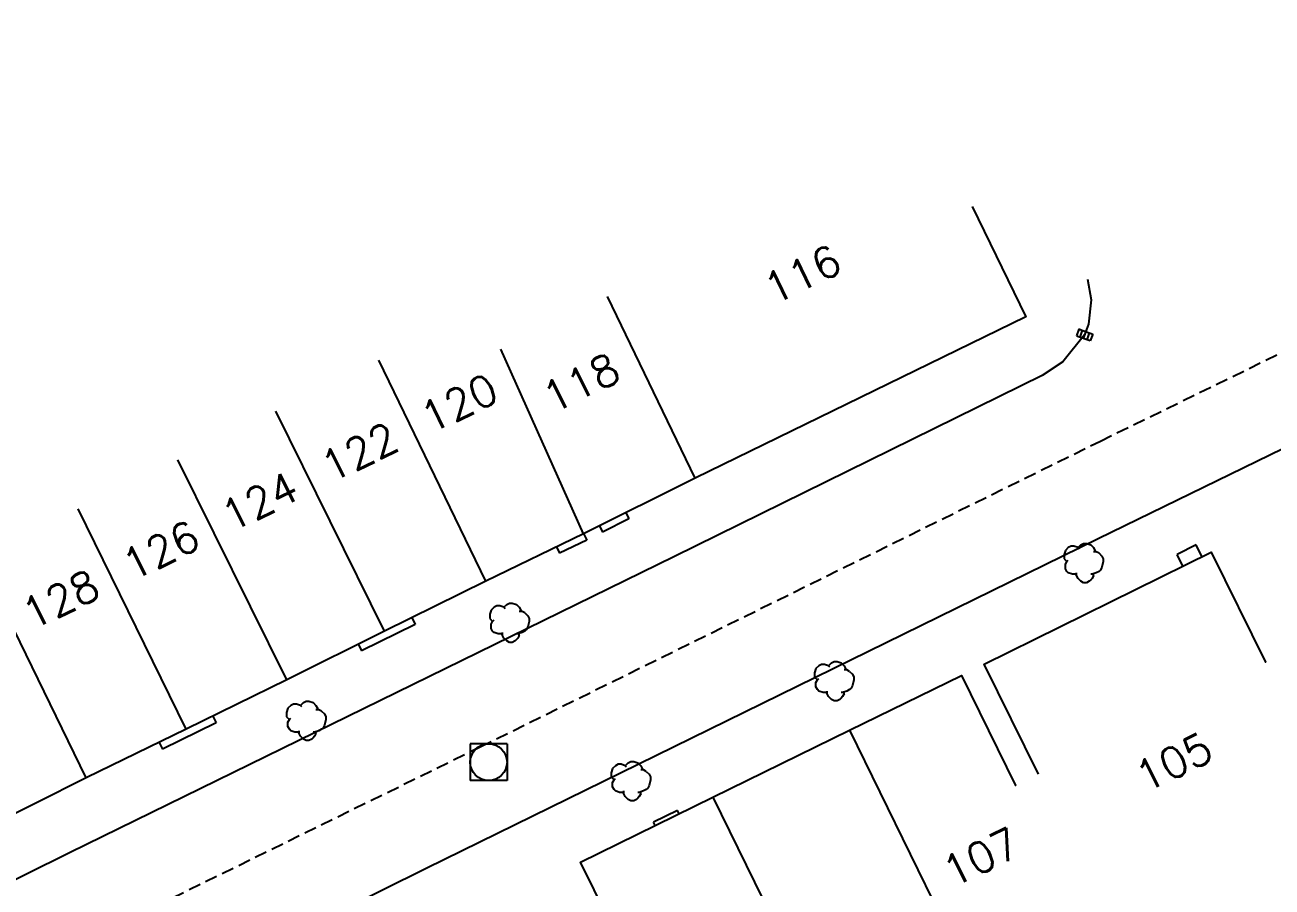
# Model space of a CAD drawing. Header units: millimetres. Extents: x 135999 to 137000, y 128000 to 129000.
# Drawn here: x 136248.3 to 136299.1, y 128806.6 to 128841.7 of the extents above; entities that cross this region are included whole.
import ezdxf
from ezdxf.enums import TextEntityAlignment as Align

# ---------------------------------------------------------------- set-up
doc = ezdxf.new("R2010")
doc.units = ezdxf.units.MM
doc.linetypes.add('DASHED', pattern=[0.75, 0.5, -0.25])
doc.layers.get('0').update_dxf_attribs({"linetype": 'CONTINUOUS'})
for name, color, linetype in [('W0001', 6, 'DASHED'), ('W0008', 7, 'CONTINUOUS'), ('W0100', 7, 'CONTINUOUS'), ('W0105', 7, 'CONTINUOUS'), ('W0300', 7, 'CONTINUOUS'), ('W0400', 7, 'CONTINUOUS'), ('W0420', 7, 'CONTINUOUS'), ('W0991', 7, 'CONTINUOUS'), ('W1102', 7, 'CONTINUOUS')]:
    doc.layers.add(name, color=color, linetype=linetype)
doc.styles.get("Standard").update_dxf_attribs({"font": 'romans.shx', "width": 0.85})

# ---------------------------------------------------------------- blocks, each defined once
blk = doc.blocks.new('T400')
for p, q in [((-0.15, 0.3), (0.15, 0.3)), ((-0.15, -0.25), (-0.15, 0.3)), ((-0.15, 0.15), (0.15, 0.15)), ((-0.15, 0), (0.15, 0)), ((0.15, 0.3), (0.15, -0.25)), ((-0.15, -0.15), (0.15, -0.15)), ((-0.15, -0.25), (-0.15, -0.3)), ((-0.15, -0.3), (0.15, -0.3)), ((0.15, -0.3), (0.15, -0.25))]:
    blk.add_line(p, q)
blk = doc.blocks.new('T420')
for p, q in [((0.75, 0.75), (-0.75, 0.75)), ((-0.75, 0.75), (-0.75, -0.75)), ((0.75, 0.75), (0.75, -0.75)), ((0.75, -0.75), (-0.75, -0.75))]:
    blk.add_line(p, q)
blk.add_ellipse((0, 0), major_axis=(-0.53, 0.53), ratio=1, start_param=3.926991, end_param=10.210176)
blk = doc.blocks.new('T300')
for p, q in [((-0.8, 0.514), (-0.857, 0.343)), ((-0.686, 0.629), (-0.8, 0.514)), ((-0.571, 0.686), (-0.686, 0.629)), ((-0.457, 0.686), (-0.571, 0.686)), ((-0.286, 0.629), (-0.457, 0.686)), ((-0.286, 0.629), (-0.171, 0.743)), ((-0.229, 0.571), (-0.286, 0.629)), ((-0.171, 0.743), (-0.057, 0.8)), ((-0.057, 0.8), (0.057, 0.8)), ((0.057, 0.8), (0.229, 0.743)), ((0.229, 0.743), (0.343, 0.629)), ((0.343, 0.629), (0.4, 0.514)), ((0.4, 0.514), (0.4, 0.457)), ((-0.857, 0.343), (-0.857, 0.171)), ((-0.857, 0.171), (-0.743, 0.057)), ((-0.8, -0.057), (-0.743, 0.057)), ((-0.743, 0.057), (-0.686, 0.114)), ((0.457, 0.457), (0.343, 0.457)), ((0.571, 0.4), (0.457, 0.457)), ((0.571, 0.4), (0.686, 0.286)), ((0.686, 0.286), (0.743, 0.171)), ((0.743, 0.057), (0.686, -0.171)), ((0.743, 0.171), (0.743, 0.057)), ((-0.8, -0.171), (-0.8, -0.057)), ((-0.8, -0.229), (-0.8, -0.171)), ((-0.743, -0.343), (-0.8, -0.229)), ((-0.686, -0.4), (-0.743, -0.343)), ((-0.514, -0.457), (-0.686, -0.4)), ((-0.4, -0.457), (-0.514, -0.457)), ((-0.4, -0.457), (-0.343, -0.457)), ((-0.343, -0.457), (-0.343, -0.4)), ((-0.343, -0.514), (-0.343, -0.457)), ((0.286, -0.457), (0.229, -0.457)), ((0.457, -0.4), (0.286, -0.457)), ((0.343, -0.514), (0.343, -0.457)), ((0.571, -0.343), (0.457, -0.4)), ((0.629, -0.286), (0.571, -0.343)), ((0.686, -0.171), (0.629, -0.286)), ((-0.286, -0.629), (-0.343, -0.514)), ((-0.171, -0.743), (-0.286, -0.629)), ((-0.057, -0.8), (-0.171, -0.743)), ((0.057, -0.8), (-0.057, -0.8)), ((0.171, -0.743), (0.057, -0.8)), ((0.229, -0.686), (0.171, -0.743)), ((0.286, -0.629), (0.229, -0.686)), ((0.343, -0.514), (0.286, -0.629))]:
    blk.add_line(p, q)

msp = doc.modelspace()

# ---------------------------------------------------------------- linework, layer by layer
at = {"layer": 'W0001'}
msp.add_lwpolyline([(136000, 128584.107), (136009.406, 128595.152), (136022.774, 128610.824), (136041.53, 128632.878), (136059.85, 128654.346), (136076.81, 128674.176), (136094.364, 128694.815), (136123.932, 128729.484), (136134.516, 128741.83), (136142.57, 128753.845), (136153.439, 128757.198), (136158.678, 128758.998), (136173.73, 128766.358), (136214.573, 128786.657), (136266.834, 128812.284), (136292.126, 128824.748), (136310.908, 128833.918), (136326.68, 128841.701)], dxfattribs=at)
at = {"layer": 'W0008'}
for points in [[(136328.162, 128838.521), (136303.877, 128826.533), (136292.036, 128820.765), (136264.644, 128807.331), (136261.113, 128805.578), (136228.143, 128789.412), (136225.764, 128788.27), (136204.74, 128777.937), (136204.162, 128777.681), (136190.915, 128770.922), (136177.351, 128764.262), (136162.924, 128757.169), (136151.877, 128751.866), (136146.188, 128749.49), (136143.929, 128747.372), (136141.932, 128745.172), (136125.692, 128726.329), (136117.284, 128716.531), (136101.838, 128698.405), (136083.32, 128676.702), (136077.835, 128670.285), (136075.231, 128667.246), (136063.987, 128654.092)], [(136291.603, 128831.345), (136291.752, 128830.502), (136291.635, 128829.507), (136291.477, 128829.069), (136290.594, 128827.98), (136289.75, 128827.414), (136274.763, 128820.042), (136250.104, 128807.967), (136244.74, 128805.323), (136222.428, 128794.394), (136215.548, 128791.028), (136204.137, 128785.4), (136185.383, 128776.023), (136174.918, 128770.817), (136157.04, 128762.037), (136144.949, 128759.57), (136143.064, 128759.36), (136140.591, 128759.206), (136137.935, 128759.159), (136134.505, 128759.271), (136131.724, 128759.306), (136126.87, 128758.83)]]:
    msp.add_lwpolyline(points, dxfattribs=at)
at = {"layer": 'W0100'}
for points in [[(136286.895, 128834.304), (136289.086, 128829.81), (136275.602, 128823.237), (136271.057, 128820.974), (136267.07, 128819.04), (136262.947, 128816.999), (136258.957, 128815.023), (136254.861, 128813.011), (136250.78, 128811.023), (136246.663, 128808.963)], [(136289.602, 128811.17), (136287.387, 128815.653), (136296.641, 128820.225), (136298.856, 128815.743), (136298.856, 128815.743), (136298.856, 128815.743), (136298.856, 128815.743), (136298.856, 128815.743), (136298.856, 128815.743), (136298.856, 128815.743), (136298.856, 128815.743), (136298.856, 128815.743), (136298.856, 128815.743), (136298.856, 128815.743), (136298.856, 128815.743), (136298.856, 128815.743), (136298.856, 128815.743), (136298.856, 128815.743), (136298.856, 128815.743), (136298.856, 128815.743), (136298.856, 128815.743), (136298.856, 128815.743), (136298.856, 128815.743), (136298.856, 128815.743), (136298.856, 128815.743), (136298.856, 128815.743), (136298.856, 128815.743), (136298.856, 128815.743), (136298.856, 128815.743), (136298.856, 128815.743), (136298.856, 128815.743), (136298.856, 128815.743), (136298.856, 128815.743), (136298.856, 128815.743), (136298.856, 128815.743), (136298.856, 128815.743), (136298.856, 128815.743), (136298.856, 128815.743), (136298.856, 128815.743), (136298.856, 128815.743), (136298.856, 128815.743), (136298.856, 128815.743), (136298.856, 128815.743), (136298.856, 128815.743), (136298.856, 128815.743), (136298.856, 128815.743), (136298.856, 128815.743), (136298.856, 128815.743), (136298.856, 128815.743), (136298.856, 128815.743), (136298.856, 128815.743), (136298.856, 128815.743), (136298.856, 128815.743), (136298.856, 128815.743), (136298.856, 128815.743), (136298.856, 128815.743), (136298.856, 128815.743), (136298.856, 128815.743), (136298.856, 128815.743), (136298.856, 128815.743), (136298.856, 128815.743), (136298.856, 128815.743), (136298.856, 128815.743), (136298.856, 128815.743), (136298.856, 128815.743), (136298.856, 128815.743), (136298.856, 128815.743), (136298.856, 128815.743), (136298.856, 128815.743), (136298.856, 128815.743), (136298.856, 128815.743), (136298.856, 128815.743), (136298.856, 128815.743), (136298.856, 128815.743), (136298.856, 128815.743), (136298.856, 128815.743), (136298.856, 128815.743), (136298.856, 128815.743), (136298.856, 128815.743), (136298.856, 128815.743), (136298.856, 128815.743), (136298.856, 128815.743), (136298.856, 128815.743), (136298.856, 128815.743), (136298.856, 128815.743), (136298.856, 128815.743), (136298.856, 128815.743), (136298.856, 128815.743), (136298.856, 128815.743), (136298.856, 128815.743), (136298.856, 128815.743), (136298.856, 128815.743), (136298.856, 128815.743), (136298.856, 128815.743), (136298.856, 128815.743), (136298.856, 128815.743), (136298.856, 128815.743), (136298.856, 128815.743), (136298.856, 128815.743), (136298.856, 128815.743), (136298.856, 128815.743), (136298.856, 128815.743), (136298.856, 128815.743), (136298.856, 128815.743), (136298.856, 128815.743), (136298.856, 128815.743), (136298.856, 128815.743), (136298.856, 128815.743), (136298.856, 128815.743), (136298.856, 128815.743), (136298.856, 128815.743), (136298.856, 128815.743), (136298.856, 128815.743), (136298.856, 128815.743), (136298.856, 128815.743), (136298.856, 128815.743), (136298.856, 128815.743), (136298.856, 128815.743), (136298.856, 128815.743), (136298.856, 128815.743)], [(136273.139, 128803.104), (136270.937, 128807.593), (136276.324, 128810.237), (136281.901, 128812.966), (136286.464, 128815.2), (136288.662, 128810.709), (136288.662, 128810.709), (136288.662, 128810.709), (136288.662, 128810.709), (136288.662, 128810.709), (136288.662, 128810.709), (136288.662, 128810.709), (136288.662, 128810.709), (136288.662, 128810.709), (136288.662, 128810.709), (136288.662, 128810.709), (136288.662, 128810.709), (136288.662, 128810.709), (136288.662, 128810.709), (136288.662, 128810.709), (136288.662, 128810.709), (136288.662, 128810.709), (136288.662, 128810.709), (136288.662, 128810.709), (136288.662, 128810.709), (136288.662, 128810.709), (136288.662, 128810.709), (136288.662, 128810.709), (136288.662, 128810.709), (136288.662, 128810.709), (136288.662, 128810.709), (136288.662, 128810.709), (136288.662, 128810.709), (136288.662, 128810.709), (136288.662, 128810.709), (136288.662, 128810.709), (136288.662, 128810.709), (136288.662, 128810.709), (136288.662, 128810.709), (136288.662, 128810.709), (136288.662, 128810.709), (136288.662, 128810.709), (136288.662, 128810.709), (136288.662, 128810.709), (136288.662, 128810.709), (136288.662, 128810.709), (136288.662, 128810.709), (136288.662, 128810.709), (136288.662, 128810.709), (136288.662, 128810.709), (136288.662, 128810.709), (136288.662, 128810.709), (136288.662, 128810.709), (136288.662, 128810.709), (136288.662, 128810.709), (136288.662, 128810.709), (136288.662, 128810.709), (136288.662, 128810.709), (136288.662, 128810.709), (136288.662, 128810.709), (136288.662, 128810.709), (136288.662, 128810.709), (136288.662, 128810.709), (136288.662, 128810.709), (136288.662, 128810.709), (136288.662, 128810.709), (136288.662, 128810.709), (136288.662, 128810.709), (136288.662, 128810.709), (136288.662, 128810.709), (136288.662, 128810.709), (136288.662, 128810.709), (136288.662, 128810.709), (136288.662, 128810.709), (136288.662, 128810.709), (136288.662, 128810.709), (136288.662, 128810.709), (136288.662, 128810.709), (136288.662, 128810.709), (136288.662, 128810.709), (136288.662, 128810.709), (136288.662, 128810.709), (136288.662, 128810.709), (136288.662, 128810.709), (136288.662, 128810.709), (136288.662, 128810.709), (136288.662, 128810.709), (136288.662, 128810.709), (136288.662, 128810.709), (136288.662, 128810.709), (136288.662, 128810.709), (136288.662, 128810.709), (136288.662, 128810.709), (136288.662, 128810.709), (136288.662, 128810.709), (136288.662, 128810.709), (136288.662, 128810.709), (136288.662, 128810.709), (136288.662, 128810.709), (136288.662, 128810.709), (136288.662, 128810.709), (136288.662, 128810.709), (136288.662, 128810.709), (136288.662, 128810.709), (136288.662, 128810.709), (136288.662, 128810.709), (136288.662, 128810.709), (136288.662, 128810.709), (136288.662, 128810.709), (136288.662, 128810.709), (136288.662, 128810.709), (136288.662, 128810.709), (136288.662, 128810.709), (136288.662, 128810.709), (136288.662, 128810.709), (136288.662, 128810.709), (136288.662, 128810.709), (136288.662, 128810.709), (136288.662, 128810.709), (136288.662, 128810.709)]]:
    msp.add_lwpolyline(points, dxfattribs=at)
at = {"layer": 'W0105'}
for p, q in [((136272.902, 128821.573), (136271.828, 128821.037)), ((136272.786, 128821.813), (136272.902, 128821.573)), ((136271.058, 128820.975), (136271.188, 128820.707)), ((136271.706, 128821.289), (136271.828, 128821.037)), ((136269.954, 128820.439), (136270.081, 128820.177)), ((136271.188, 128820.707), (136270.081, 128820.177)), ((136296.03, 128820.513), (136295.254, 128820.127)), ((136296.264, 128820.039), (136296.03, 128820.513)), ((136295.487, 128819.655), (136295.254, 128820.127)), ((136264.194, 128817.278), (136262, 128816.203)), ((136264.068, 128817.534), (136264.194, 128817.278)), ((136261.875, 128816.457), (136262, 128816.203)), ((136256.075, 128813.268), (136253.889, 128812.2)), ((136255.941, 128813.541), (136256.075, 128813.268)), ((136253.757, 128812.469), (136253.889, 128812.2)), ((136274.89, 128809.696), (136273.908, 128809.222)), ((136274.954, 128809.565), (136274.89, 128809.696)), ((136273.976, 128809.084), (136273.908, 128809.222))]:
    msp.add_line(p, q, dxfattribs=at)
at = {"layer": 'W1102'}
for p, q in [((136275.602, 128823.237), (136272.029, 128830.632)), ((136271.057, 128820.974), (136267.683, 128828.491)), ((136267.07, 128819.04), (136262.705, 128828.037)), ((136262.947, 128816.999), (136258.51, 128825.96)), ((136258.957, 128815.023), (136254.52, 128823.985)), ((136254.861, 128813.011), (136250.451, 128821.985)), ((136250.78, 128811.023), (136246.401, 128820.013)), ((136281.901, 128812.966), (136286.298, 128803.985)), ((136276.324, 128810.237), (136280.73, 128801.259))]:
    msp.add_line(p, q, dxfattribs=at)

# ---------------------------------------------------------------- block references
at = {"layer": 'W0300'}
for p in [(136291.498, 128819.777), (136268.093, 128817.345), (136281.33, 128814.963), (136259.805, 128813.346), (136273.041, 128810.89)]:
    msp.add_blockref('T300', p, dxfattribs=at)
at = {"layer": 'W0400', "rotation": 250.2684105913252}
msp.add_blockref('T400', (136291.477, 128829.069), dxfattribs=at)
at = {"layer": 'W0420'}
msp.add_blockref('T420', (136267.186, 128811.662), dxfattribs=at)

# ---------------------------------------------------------------- texts
at = {"layer": 'W0991'}
for s, rotation, p in [('116', 25.9888, (136279.975, 128831.541)), ('118', 26.464, (136270.95, 128827.119)), ('120', 25.8699, (136265.979, 128826.291)), ('122', 26.3436, (136261.915, 128824.299)), ('124', 26.3401, (136257.85, 128822.286)), ('126', 26.1757, (136253.822, 128820.299)), ('128', 25.9588, (136249.733, 128818.299)), ('105', 26.297, (136295.115, 128811.664)), ('107', 26.081, (136287.26, 128807.796))]:
    msp.add_text(s, height=1.25, rotation=rotation, dxfattribs=at).set_placement(p, align=Align.MIDDLE)

doc.saveas('drawing.dxf')
